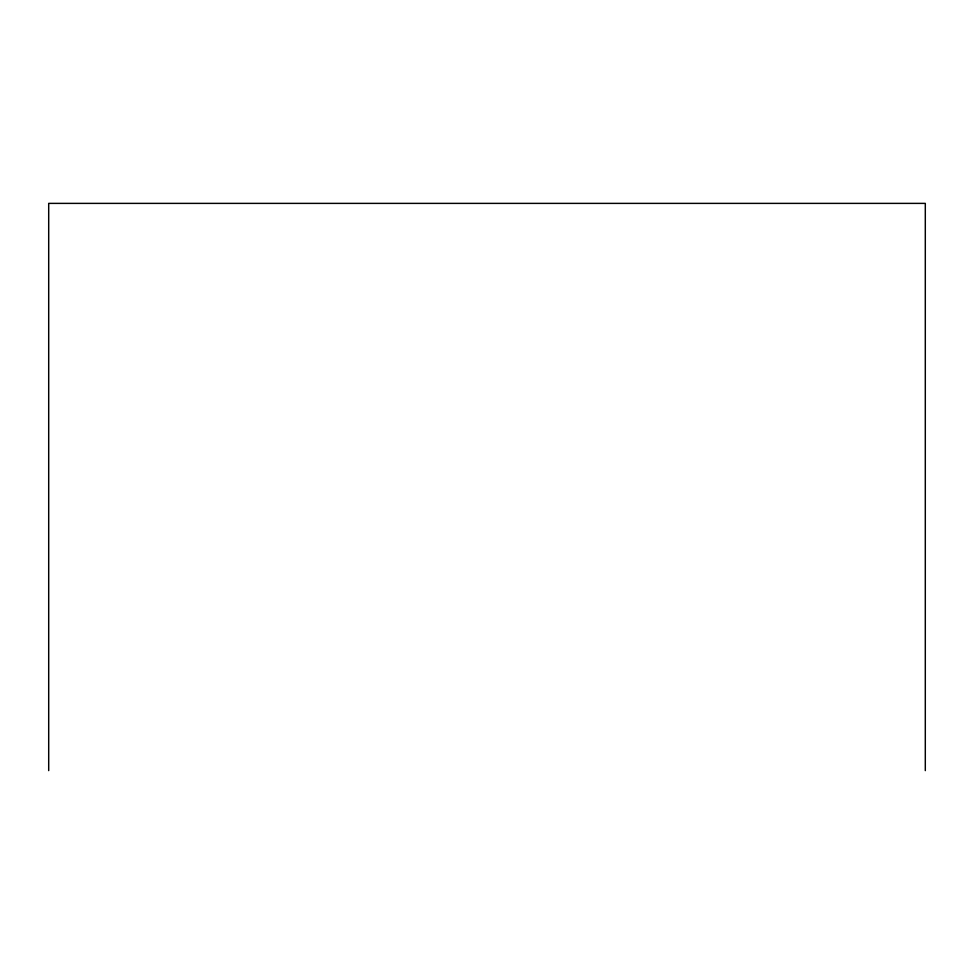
<?xml version="1.0" encoding="UTF-8"?>
<svg xmlns="http://www.w3.org/2000/svg" width="974" height="974" viewBox="0 0 974 974"><rect width="100%" height="100%" fill="white"/><g stroke="black" fill="none" stroke-linecap="round" stroke-linejoin="round"><path stroke-width="1.46" d="M925.3 770.617L925.3 203.383L48.7 203.383L48.7 770.617"/></g></svg>
